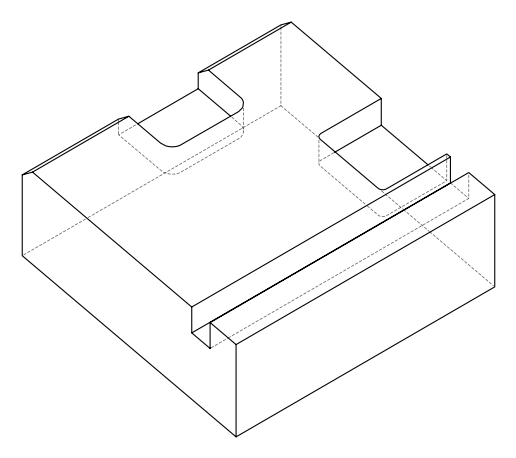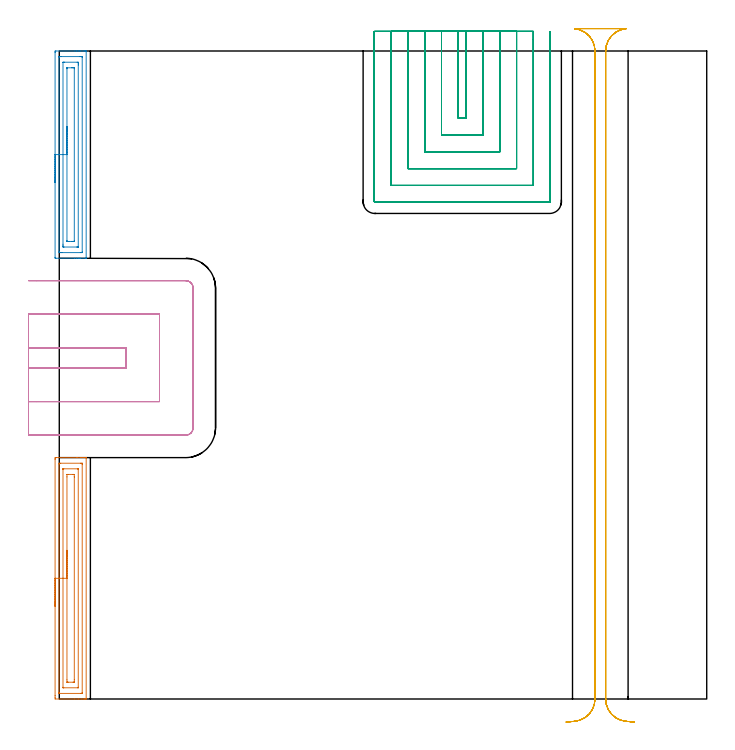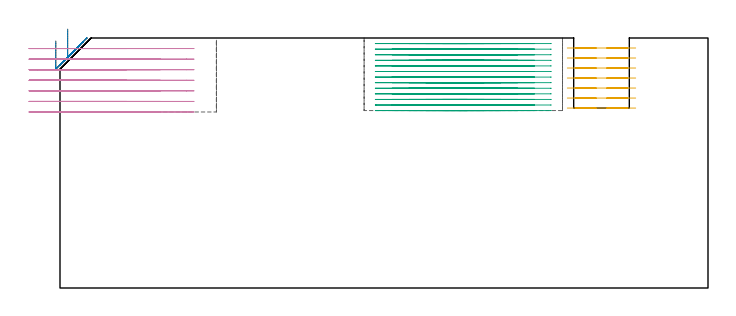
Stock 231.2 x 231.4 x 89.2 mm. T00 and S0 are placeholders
(PLAN: 5 operations, 2 tool changes, 49.5 min)
(1 AREA_MILL | FG_CHAMFER_SURFACE | UGT0205_001 | 3.03 min | 5698 mm3)
(2 AREA_MILL_1 | FG_CHAMFER_SURFACE_1 | UGT0205_001 | 2.64 min | 4946 mm3)
(3 MILL_SLOT | SLOT_PARTIAL_RECTANGULAR | NXT0201_009 | Follow Part, ap 2, ae 75% | 28.97 min | 106172 mm3)
(4 MILL_SLOT_1 | SLOT_PARTIAL_RECTANGULAR_1 | UGT0201_008 | Follow Part, ap 4, ae 75% | 7.23 min | 102818 mm3)
(5 MILL_RECTANGULAR_SLOT | SLOT_RECTANGULAR | UGT0201_008 | Follow Part, ap 4, ae 75% | 7.59 min | 114584 mm3)
(TOOL UGT0205_001 | Chamfer Mill 20 x 3 x 45 deg. | D20 FL50 Z2)
(TOOL NXT0201_009 | ENDMILL 8mm [2P460-0800-NA 1630] | D8 FL26 Z6)
(TOOL UGT0201_008 | End Mill 16 mm | D16 FL32 Z4)
(OP 1 AREA_MILL)
G17 G21 G94 G90
T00 M6
G54
G17 G0 G90 X-1.5 Y33.1 S1061 M3
G43 Z99.2 H0
Z88.1
G94 G1 Y33.138 Z87.228 F250.
Y33.252 Z86.364
Y33.441 Z85.512
Y33.703 Z84.68
Y34.037 Z83.874
Y34.44 Z83.1
Y34.908 Z82.364
Y35.44 Z81.672
Y36.029 Z81.029
Y36.672 Z80.44
Y37.364 Z79.908
Y38.1 Z79.44
Y38.874 Z79.037
Y39.68 Z78.703
Y40.512 Z78.441
Y41.364 Z78.252
Y42.228 Z78.138
Y43.1 Z78.1
Y85.571
X-1.497 Y85.837 Z78.102
X-1.492 Y86.19 Z78.106
X-1.134 Y86.2 Z78.464
X6.286 Z85.881
X7.711 Z87.307
X8.074 Z87.67
X8.802 Z88.401
X9.087 Z88.686
X9.528 Y86.194 Z89.12
X9.597 Y86.19 Z89.188
X9.6 Y86.018 Z89.2
Y0.182
X9.597 Y0.01 Z89.188
X9.557 Y0.004 Z89.148
X9.526 Y0.002 Z89.117
X9.087 Y0. Z88.686
X8.802 Z88.401
X8.074 Z87.67
X6.816 Z86.413
X5.391 Z84.987
X-1.497 Z78.1
X-1.5 Y0.629
Y1.26
Y43.1
X-0.086 Z79.514
X-0.085 Y83.893 Z79.515
X-0.081 Y84.005 Z79.519
X-0.072 Y84.19 Z79.528
X0.026 Y84.194 Z79.626
X0.503 Y84.2 Z80.103
X7.657 Z87.257
X8.074 Y84.199 Z87.674
X8.134 Y84.196 Z87.734
X8.168 Y84.19 Z87.768
X8.179 Y84.176 Z87.779
X8.182 Y84.117 Z87.782
X8.185 Y83.894 Z87.785
X8.186 Y83.783 Z87.786
X8.185 Y2.307 Z87.785
X8.181 Y2.195 Z87.781
X8.172 Y2.01 Z87.772
X8.074 Y2.007 Z87.674
X7.597 Y2.001 Z87.197
X0.026 Z79.626
X-0.034 Y2.004 Z79.566
X-0.068 Y2.01 Z79.532
X-0.079 Y2.024 Z79.521
X-0.082 Y2.083 Z79.518
X-0.085 Y2.306 Z79.515
X-0.086 Y2.417 Z79.514
Y43.1
X1.328 Z80.928
X1.329 Y81.995 Z80.929
X1.33 Y82.116 Z80.93
X1.333 Y82.175 Z80.933
X1.334 Y82.184 Z80.934
X1.346 Y82.19 Z80.946
X1.403 Y82.194 Z81.003
X1.609 Y82.199 Z81.209
X6.491 Z86.091
X6.628 Y82.197 Z86.228
X6.737 Y82.193 Z86.337
X6.766 Y82.19 Z86.366
X6.767 Y82.183 Z86.367
X6.769 Y82.156 Z86.369
X6.771 Y81.995 Z86.371
Y4.205
X6.77 Y4.084 Z86.37
X6.767 Y4.025 Z86.367
X6.766 Y4.016 Z86.366
X6.754 Y4.01 Z86.354
X6.696 Y4.006 Z86.296
X6.49 Y4.001 Z86.09
X1.609 Z81.209
X1.472 Y4.003 Z81.072
X1.363 Y4.007 Z80.963
X1.334 Y4.01 Z80.934
X1.332 Y4.017 Z80.932
X1.331 Y4.044 Z80.931
X1.329 Y4.205 Z80.929
X1.328 Y43.1 Z80.928
X2.743 Z82.343
Y79.312
X2.747 Y80.168 Z82.347
X2.749 Y80.19 Z82.349
X2.771 Y80.194 Z82.371
X2.826 Y80.198 Z82.426
X2.937 Y80.2 Z82.537
X3.159 Z82.759
X4.944 Z84.544
X5.164 Z84.764
X5.275 Y80.198 Z84.875
X5.329 Y80.194 Z84.929
X5.35 Y80.19 Z84.95
X5.352 Y80.173 Z84.952
X5.357 Y79.346 Z84.957
Y79.312
Y6.888
X5.353 Y6.033 Z84.953
X5.351 Y6.01 Z84.951
X5.329 Y6.006 Z84.929
X5.274 Y6.002 Z84.874
X5.163 Y6.001 Z84.763
X4.941 Y6. Z84.541
X3.156 Z82.756
X2.936 Z82.536
X2.826 Y6.002 Z82.426
X2.771 Y6.006 Z82.371
X2.75 Y6.01 Z82.35
X2.748 Y6.027 Z82.348
X2.743 Y6.854 Z82.343
Y43.1
Y43.972 Z82.381
Y44.836 Z82.495
Y45.688 Z82.683
Y46.52 Z82.946
Y47.326 Z83.28
Y48.1 Z83.682
Y48.836 Z84.151
Y49.528 Z84.682
Y50.171 Z85.272
Y50.76 Z85.915
Y51.292 Z86.607
Y51.76 Z87.343
Y52.163 Z88.116
Y52.497 Z88.922
Y52.759 Z89.754
Y52.948 Z90.606
Y53.062 Z91.471
Y53.1 Z92.343
G0 Z99.2
M5
M2
(OP 2 AREA_MILL_1)
G17 G21 G94 G90
T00 M6
G54
G17 G0 G90 X-1.5 Y184.4 S1061 M3
G43 Z99.2 H0
Z88.1
G94 G1 Y184.438 Z87.228 F250.
Y184.552 Z86.363
Y184.741 Z85.512
Y185.003 Z84.68
Y185.337 Z83.874
Y185.74 Z83.1
Y186.209 Z82.364
Y186.74 Z81.672
Y187.329 Z81.029
Y187.972 Z80.44
Y188.664 Z79.908
Y189.4 Z79.44
Y190.174 Z79.037
Y190.98 Z78.703
Y191.812 Z78.441
Y192.664 Z78.252
Y193.528 Z78.138
Y194.4 Z78.1
Y230.844
X-1.497 Y231.109 Z78.101
X-1.491 Y231.39 Z78.105
X-1.204 Y231.4 Z78.392
X5.391 Z84.985
X6.062 Z85.66
X6.286 Z85.883
X6.957 Z86.554
X7.18 Z86.777
X7.627 Z87.226
X8.522 Z88.121
X8.969 Z88.567
X9.285 Z88.883
X9.554 Z89.146
X9.555 Y231.399 Z89.147
X9.597 Y231.39 Z89.189
X9.6 Y231.289 Z89.2
Y157.511
X9.597 Y157.41 Z89.189
X9.557 Y157.406 Z89.149
X9.284 Y157.4 Z88.883
X7.627 Z87.226
X7.18 Z86.777
X6.956 Z86.554
X6.286 Z85.883
X6.062 Z85.66
X5.391 Z84.985
X-1.205 Y157.401 Z78.391
X-1.491 Y157.41 Z78.105
X-1.499 Y157.693 Z78.099
Y157.729
X-1.5 Y194.4 Z78.1
X-0.086 Z79.514
X-0.085 Y229.177 Z79.515
X-0.082 Y229.288 Z79.518
X-0.079 Y229.36 Z79.521
X-0.074 Y229.391 Z79.526
X-0.058 Y229.393 Z79.542
X0.026 Y229.396 Z79.626
X0.585 Y229.4 Z80.185
X7.18 Z86.78
X7.741 Y229.398 Z87.341
X8.074 Y229.392 Z87.674
X8.179 Y229.389 Z87.779
X8.183 Y229.177 Z87.783
X8.185 Y229.067 Z87.785
Y159.623
X8.182 Y159.512 Z87.782
X8.179 Y159.44 Z87.779
X8.173 Y159.409 Z87.773
X8.157 Y159.407 Z87.757
X8.074 Y159.404 Z87.674
X7.515 Y159.4 Z87.115
X0.92 Z80.52
X0.359 Y159.402 Z79.959
X0.026 Y159.408 Z79.626
X-0.079 Y159.411 Z79.521
X-0.083 Y159.623 Z79.517
X-0.085 Y159.733 Z79.515
X-0.086 Y194.4 Z79.514
X1.328 Z80.928
X1.329 Y227.289 Z80.929
X1.33 Y227.349 Z80.93
X1.332 Y227.378 Z80.932
X1.334 Y227.385 Z80.934
X1.368 Y227.39 Z80.968
X1.591 Y227.398 Z81.191
X1.703 Y227.4 Z81.303
X1.814 Z81.414
X6.397 Y227.399 Z85.997
X6.621 Y227.395 Z86.221
X6.764 Y227.39 Z86.364
X6.767 Y227.357 Z86.367
X6.769 Y227.289 Z86.369
X6.771 Y226.806 Z86.371
Y226.4
Y161.511
X6.77 Y161.451 Z86.37
X6.768 Y161.422 Z86.368
X6.766 Y161.415 Z86.366
X6.732 Y161.41 Z86.332
X6.509 Y161.402 Z86.109
X6.397 Y161.4 Z85.997
X6.286 Z85.886
X1.702 Y161.401 Z81.302
X1.479 Y161.405 Z81.079
X1.336 Y161.41 Z80.936
X1.333 Y161.443 Z80.933
X1.331 Y161.511 Z80.931
X1.329 Y161.994 Z80.929
X1.328 Y162.4 Z80.928
Y194.4
X2.743 Z82.343
Y225.05
X2.745 Y225.263 Z82.345
X2.748 Y225.369 Z82.348
X2.749 Y225.388 Z82.349
X2.769 Y225.392 Z82.369
X2.823 Y225.397 Z82.423
X4.497 Y225.4 Z84.097
X4.609 Z84.209
X5.297 Y225.394 Z84.897
X5.337 Y225.39 Z84.937
X5.351 Y225.386 Z84.951
X5.352 Y225.368 Z84.952
X5.355 Y225.267 Z84.955
X5.357 Y225.063 Z84.957
Y163.75
X5.355 Y163.537 Z84.955
X5.352 Y163.431 Z84.952
X5.351 Y163.412 Z84.951
X5.331 Y163.408 Z84.931
X5.277 Y163.403 Z84.877
X4.497 Y163.4 Z84.097
X4.385 Z83.985
X3.603 Z83.203
X3.491 Z83.091
X2.803 Y163.406 Z82.403
X2.763 Y163.41 Z82.363
X2.749 Y163.414 Z82.349
X2.748 Y163.432 Z82.348
X2.745 Y163.533 Z82.345
X2.743 Y163.737 Z82.343
Y194.4
Y195.272 Z82.381
Y196.137 Z82.495
Y196.988 Z82.683
Y197.82 Z82.946
Y198.626 Z83.28
Y199.4 Z83.682
Y200.136 Z84.151
Y200.828 Z84.682
Y201.471 Z85.272
Y202.06 Z85.915
Y202.592 Z86.607
Y203.06 Z87.343
Y203.463 Z88.116
Y203.797 Z88.922
Y204.059 Z89.754
Y204.248 Z90.606
Y204.362 Z91.471
Y204.4 Z92.343
G0 Z99.2
M5
M2
(OP 3 MILL_SLOT)
G17 G21 G94 G90
T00 M6
G54
G17 G0 G90 X142.5 Y238.4 S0 M3
G43 Z99.2 H1
Z87.208
G94 G1 Y235.4 F250.
Y207.4 F500.
X145.3
Y235.4
Y238.4 F250.
X136.5
Y235.4
Y201.4 F500.
X151.3
Y235.4
Y238.4 F250.
X130.5
Y235.4
Y195.4 F500.
X157.3
Y235.4
Y238.4 F250.
X124.5
Y235.4
Y189.4 F500.
X163.3
Y235.4
Y238.4 F250.
X118.5
Y235.4
Y183.4 F500.
X169.3
Y235.4
Y238.4 F250.
X112.5
Y235.4
Y177.6 F500.
G3 X112.7 Y177.4 R0.2
G1 X175.1
G3 X175.3 Y177.6 R0.2
G1 Y235.4
Y238.4 F250.
G0 X142.5 Z85.215
G1 Y235.4
Y207.4 F500.
X145.3
Y235.4
Y238.4 F250.
X136.5
Y235.4
Y201.4 F500.
X151.3
Y235.4
Y238.4 F250.
X130.5
Y235.4
Y195.4 F500.
X157.3
Y235.4
Y238.4 F250.
X124.5
Y235.4
Y189.4 F500.
X163.3
Y235.4
Y238.4 F250.
X118.5
Y235.4
Y183.4 F500.
X169.3
Y235.4
Y238.4 F250.
X112.5
Y235.4
Y177.6 F500.
G3 X112.7 Y177.4 R0.2
G1 X175.1
G3 X175.3 Y177.6 R0.2
G1 Y235.4
Y238.4 F250.
G0 X142.5 Z83.223
G1 Y235.4
Y207.4 F500.
X145.3
Y235.4
Y238.4 F250.
X136.5
Y235.4
Y201.4 F500.
X151.3
Y235.4
Y238.4 F250.
X130.5
Y235.4
Y195.4 F500.
X157.3
Y235.4
Y238.4 F250.
X124.5
Y235.4
Y189.4 F500.
X163.3
Y235.4
Y238.4 F250.
X118.5
Y235.4
Y183.4 F500.
X169.3
Y235.4
Y238.4 F250.
X112.5
Y235.4
Y177.6 F500.
G3 X112.7 Y177.4 R0.2
G1 X175.1
G3 X175.3 Y177.6 R0.2
G1 Y235.4
Y238.4 F250.
G0 X142.5 Z81.231
G1 Y235.4
Y207.4 F500.
X145.3
Y235.4
Y238.4 F250.
X136.5
Y235.4
Y201.4 F500.
X151.3
Y235.4
Y238.4 F250.
X130.5
Y235.4
Y195.4 F500.
X157.3
Y235.4
Y238.4 F250.
X124.5
Y235.4
Y189.4 F500.
X163.3
Y235.4
Y238.4 F250.
X118.5
Y235.4
Y183.4 F500.
X169.3
Y235.4
Y238.4 F250.
X112.5
Y235.4
Y177.6 F500.
G3 X112.7 Y177.4 R0.2
G1 X175.1
G3 X175.3 Y177.6 R0.2
G1 Y235.4
Y238.4 F250.
G0 X142.5 Z79.238
G1 Y235.4
Y207.4 F500.
X145.3
Y235.4
Y238.4 F250.
X136.5
Y235.4
Y201.4 F500.
X151.3
Y235.4
Y238.4 F250.
X130.5
Y235.4
Y195.4 F500.
X157.3
Y235.4
Y238.4 F250.
X124.5
Y235.4
Y189.4 F500.
X163.3
Y235.4
Y238.4 F250.
X118.5
Y235.4
Y183.4 F500.
X169.3
Y235.4
Y238.4 F250.
X112.5
Y235.4
Y177.6 F500.
G3 X112.7 Y177.4 R0.2
G1 X175.1
G3 X175.3 Y177.6 R0.2
G1 Y235.4
Y238.4 F250.
G0 X142.5 Z77.246
G1 Y235.4
Y207.4 F500.
X145.3
Y235.4
Y238.4 F250.
X136.5
Y235.4
Y201.4 F500.
X151.3
Y235.4
Y238.4 F250.
X130.5
Y235.4
Y195.4 F500.
X157.3
Y235.4
Y238.4 F250.
X124.5
Y235.4
Y189.4 F500.
X163.3
Y235.4
Y238.4 F250.
X118.5
Y235.4
Y183.4 F500.
X169.3
Y235.4
Y238.4 F250.
X112.5
Y235.4
Y177.6 F500.
G3 X112.7 Y177.4 R0.2
G1 X175.1
G3 X175.3 Y177.6 R0.2
G1 Y235.4
Y238.4 F250.
G0 X142.5 Z75.254
G1 Y235.4
Y207.4 F500.
X145.3
Y235.4
Y238.4 F250.
X136.5
Y235.4
Y201.4 F500.
X151.3
Y235.4
Y238.4 F250.
X130.5
Y235.4
Y195.4 F500.
X157.3
Y235.4
Y238.4 F250.
X124.5
Y235.4
Y189.4 F500.
X163.3
Y235.4
Y238.4 F250.
X118.5
Y235.4
Y183.4 F500.
X169.3
Y235.4
Y238.4 F250.
X112.5
Y235.4
Y177.6 F500.
G3 X112.7 Y177.4 R0.2
G1 X175.1
G3 X175.3 Y177.6 R0.2
G1 Y235.4
Y238.4 F250.
G0 X142.5 Z73.261
G1 Y235.4
Y207.4 F500.
X145.3
Y235.4
Y238.4 F250.
X136.5
Y235.4
Y201.4 F500.
X151.3
Y235.4
Y238.4 F250.
X130.5
Y235.4
Y195.4 F500.
X157.3
Y235.4
Y238.4 F250.
X124.5
Y235.4
Y189.4 F500.
X163.3
Y235.4
Y238.4 F250.
X118.5
Y235.4
Y183.4 F500.
X169.3
Y235.4
Y238.4 F250.
X112.5
Y235.4
Y177.6 F500.
G3 X112.7 Y177.4 R0.2
G1 X175.1
G3 X175.3 Y177.6 R0.2
G1 Y235.4
Y238.4 F250.
G0 X142.5 Z71.269
G1 Y235.4
Y207.4 F500.
X145.3
Y235.4
Y238.4 F250.
X136.5
Y235.4
Y201.4 F500.
X151.3
Y235.4
Y238.4 F250.
X130.5
Y235.4
Y195.4 F500.
X157.3
Y235.4
Y238.4 F250.
X124.5
Y235.4
Y189.4 F500.
X163.3
Y235.4
Y238.4 F250.
X118.5
Y235.4
Y183.4 F500.
X169.3
Y235.4
Y238.4 F250.
X112.5
Y235.4
Y177.6 F500.
G3 X112.7 Y177.4 R0.2
G1 X175.1
G3 X175.3 Y177.6 R0.2
G1 Y235.4
Y238.4 F250.
G0 X142.5 Z69.277
G1 Y235.4
Y207.4 F500.
X145.3
Y235.4
Y238.4 F250.
X136.5
Y235.4
Y201.4 F500.
X151.3
Y235.4
Y238.4 F250.
X130.5
Y235.4
Y195.4 F500.
X157.3
Y235.4
Y238.4 F250.
X124.5
Y235.4
Y189.4 F500.
X163.3
Y235.4
Y238.4 F250.
X118.5
Y235.4
Y183.4 F500.
X169.3
Y235.4
Y238.4 F250.
X112.5
Y235.4
Y177.6 F500.
G3 X112.7 Y177.4 R0.2
G1 X175.1
G3 X175.3 Y177.6 R0.2
G1 Y235.4
Y238.4 F250.
G0 X142.5 Z67.285
G1 Y235.4
Y207.4 F500.
X145.3
Y235.4
Y238.4 F250.
X136.5
Y235.4
Y201.4 F500.
X151.3
Y235.4
Y238.4 F250.
X130.5
Y235.4
Y195.4 F500.
X157.3
Y235.4
Y238.4 F250.
X124.5
Y235.4
Y189.4 F500.
X163.3
Y235.4
Y238.4 F250.
X118.5
Y235.4
Y183.4 F500.
X169.3
Y235.4
Y238.4 F250.
X112.5
Y235.4
Y177.6 F500.
G3 X112.7 Y177.4 R0.2
G1 X175.1
G3 X175.3 Y177.6 R0.2
G1 Y235.4
Y238.4 F250.
G0 X142.5 Z65.292
G1 Y235.4
Y207.4 F500.
X145.3
Y235.4
Y238.4 F250.
X136.5
Y235.4
Y201.4 F500.
X151.3
Y235.4
Y238.4 F250.
X130.5
Y235.4
Y195.4 F500.
X157.3
Y235.4
Y238.4 F250.
X124.5
Y235.4
Y189.4 F500.
X163.3
Y235.4
Y238.4 F250.
X118.5
Y235.4
Y183.4 F500.
X169.3
Y235.4
Y238.4 F250.
X112.5
Y235.4
Y177.6 F500.
G3 X112.7 Y177.4 R0.2
G1 X175.1
G3 X175.3 Y177.6 R0.2
G1 Y235.4
Y238.4 F250.
G0 X142.5 Z63.3
G1 Y235.4
Y207.4 F500.
X145.3
Y235.4
Y238.4 F250.
X136.5
Y235.4
Y201.4 F500.
X151.3
Y235.4
Y238.4 F250.
X130.5
Y235.4
Y195.4 F500.
X157.3
Y235.4
Y238.4 F250.
X124.5
Y235.4
Y189.4 F500.
X163.3
Y235.4
Y238.4 F250.
X118.5
Y235.4
Y183.4 F500.
X169.3
Y235.4
Y238.4 F250.
X112.5
Y235.4
Y177.6 F500.
G3 X112.7 Y177.4 R0.2
G1 X175.1
G3 X175.3 Y177.6 R0.2
G1 Y235.4
Y238.4 F250.
G0 Z99.2
M5
M2
(OP 4 MILL_SLOT_1)
G17 G21 G94 G90
T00 M6
G54
G17 G0 G90 X-11. Y118.196 S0 M3
G43 Z99.2 H0
Z85.428
G94 G1 X-8. Y118.2 F250.
X-7.97 F500.
X23.8
Y125.4
X-8.
X-11. Y125.404 F250.
Y106.192
X-8. Y106.2
X-7.97 F500.
X35.8
Y137.4
X-8.
X-11. Y137.407 F250.
X-10.97 Y94.2
X-7.97
X45.1 F500.
G3 X47.8 Y96.9 R2.7
G1 Y146.7
G3 X45.1 Y149.4 R2.7
G1 X-7.97
X-10.97 F250.
G0 X-11. Y118.2 Z81.657
G1 X-8.
X23.8 F500.
Y125.4
X-8.
X-11. F250.
Y106.2
X-8.
X35.8 F500.
Y137.4
X-8.
X-11. F250.
Y94.2
X-8.
X45.1 F500.
G3 X47.8 Y96.9 R2.7
G1 Y146.7
G3 X45.1 Y149.4 R2.7
G1 X-8.
X-11. F250.
G0 Y118.2 Z77.886
G1 X-8.
X23.8 F500.
Y125.4
X-8.
X-11. F250.
Y106.2
X-8.
X35.8 F500.
Y137.4
X-8.
X-11. F250.
Y94.2
X-8.
X45.1 F500.
G3 X47.8 Y96.9 R2.7
G1 Y146.7
G3 X45.1 Y149.4 R2.7
G1 X-8.
X-11. F250.
G0 Y118.2 Z74.114
G1 X-8.
X23.8 F500.
Y125.4
X-8.
X-11. F250.
Y106.2
X-8.
X35.8 F500.
Y137.4
X-8.
X-11. F250.
Y94.2
X-8.
X45.1 F500.
G3 X47.8 Y96.9 R2.7
G1 Y146.7
G3 X45.1 Y149.4 R2.7
G1 X-8.
X-11. F250.
G0 Y118.2 Z70.343
G1 X-8.
X23.8 F500.
Y125.4
X-8.
X-11. F250.
Y106.2
X-8.
X35.8 F500.
Y137.4
X-8.
X-11. F250.
Y94.2
X-8.
X45.1 F500.
G3 X47.8 Y96.9 R2.7
G1 Y146.7
G3 X45.1 Y149.4 R2.7
G1 X-8.
X-11. F250.
G0 Y118.2 Z66.571
G1 X-8.
X23.8 F500.
Y125.4
X-8.
X-11. F250.
Y106.2
X-8.
X35.8 F500.
Y137.4
X-8.
X-11. F250.
Y94.2
X-8.
X45.1 F500.
G3 X47.8 Y96.9 R2.7
G1 Y146.7
G3 X45.1 Y149.4 R2.7
G1 X-8.
X-11. F250.
G0 Y118.2 Z62.8
G1 X-8.
X23.8 F500.
Y125.4
X-8.
X-11. F250.
Y106.2
X-8.
X35.8 F500.
Y137.4
X-8.
X-11. F250.
Y94.2
X-8.
X45.1 F500.
G3 X47.8 Y96.9 R2.7
G1 Y146.7
G3 X45.1 Y149.4 R2.7
G1 X-8.
X-11. F250.
G0 Z99.2
M5
M2
(OP 5 MILL_RECTANGULAR_SLOT)
G17 G21 G94 G90
T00 M6
G54
G17 G0 G90 X205.397 Y-8.23 S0 M3
G43 Z99.2 H0
Z85.628
G94 G1 X202.408 Y-7.97 F250.
G2 X195.1 Y0. R8. F500.
G1 Y231.4
G2 X202.408 Y239.37 R8.
G1 Y239.4
X183.992
Y239.37
G2 X191.3 Y231.4 R8.
G1 Y0.
G2 X183.992 Y-7.97 R8.
G1 X181.003 Y-8.23 F250.
G0 X205.397 Z82.057
G1 X202.408 Y-7.97
G2 X195.1 Y0. R8. F500.
G1 Y231.4
G2 X202.408 Y239.37 R8.
G1 Y239.4
X183.992
Y239.37
G2 X191.3 Y231.4 R8.
G1 Y0.
G2 X183.992 Y-7.97 R8.
G1 X181.003 Y-8.23 F250.
G0 X205.397 Z78.486
G1 X202.408 Y-7.97
G2 X195.1 Y0. R8. F500.
G1 Y231.4
G2 X202.408 Y239.37 R8.
G1 Y239.4
X183.992
Y239.37
G2 X191.3 Y231.4 R8.
G1 Y0.
G2 X183.992 Y-7.97 R8.
G1 X181.003 Y-8.23 F250.
G0 X205.397 Z74.914
G1 X202.408 Y-7.97
G2 X195.1 Y0. R8. F500.
G1 Y231.4
G2 X202.408 Y239.37 R8.
G1 Y239.4
X183.992
Y239.37
G2 X191.3 Y231.4 R8.
G1 Y0.
G2 X183.992 Y-7.97 R8.
G1 X181.003 Y-8.23 F250.
G0 X205.397 Z71.343
G1 X202.408 Y-7.97
G2 X195.1 Y0. R8. F500.
G1 Y231.4
G2 X202.408 Y239.37 R8.
G1 Y239.4
X183.992
Y239.37
G2 X191.3 Y231.4 R8.
G1 Y0.
G2 X183.992 Y-7.97 R8.
G1 X181.003 Y-8.23 F250.
G0 X205.397 Z67.771
G1 X202.408 Y-7.97
G2 X195.1 Y0. R8. F500.
G1 Y231.4
G2 X202.408 Y239.37 R8.
G1 Y239.4
X183.992
Y239.37
G2 X191.3 Y231.4 R8.
G1 Y0.
G2 X183.992 Y-7.97 R8.
G1 X181.003 Y-8.23 F250.
G0 X205.397 Z64.2
G1 X202.408 Y-7.97
G2 X195.1 Y0. R8. F500.
G1 Y231.4
G2 X202.408 Y239.37 R8.
G1 Y239.4
X183.992
Y239.37
G2 X191.3 Y231.4 R8.
G1 Y0.
G2 X183.992 Y-7.97 R8.
G1 X181.003 Y-8.23 F250.
G0 Z99.2
M5
M2
